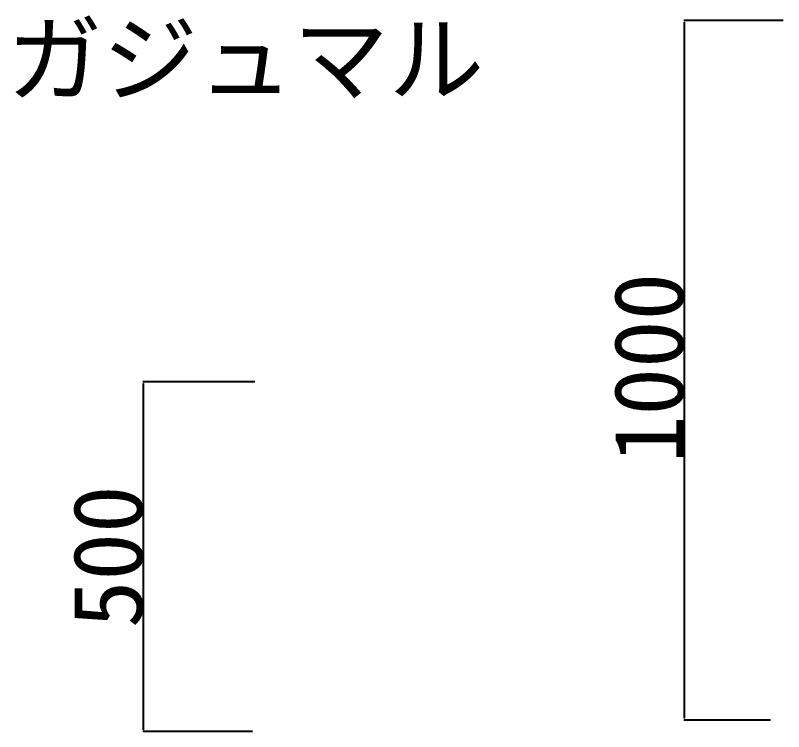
# Model space of a CAD drawing. Header units: millimetres. Extents: x -63086 to 144078, y -129912 to 13382.
# Drawn here: x 47325 to 48422, y -39007 to -37983 of the extents above; entities that cross this region are included whole.
import ezdxf

# ---------------------------------------------------------------- set-up
doc = ezdxf.new("R2010")
doc.units = ezdxf.units.MM
doc.layers.add('観葉植物', color=92, linetype='Continuous', lineweight=9)
doc.styles.get("Standard").update_dxf_attribs({"font": 'MS Mincho.ttf'})
doc.dimstyles.new('ISO-25', dxfattribs={"dimtxt": 2.5, "dimasz": 2.5, "dimexe": 1.25, "dimexo": 0.625, "dimtad": 1, "dimtxsty": 'Standard', "dimcen": 2.5, "dimadec": 0, "dimazin": 0, "dimtfac": 1, "dimtmove": 0, "dimatfit": 3, "dimfxl": 1, "dimarcsym": 0})

# ---------------------------------------------------------------- blocks, each defined once
blk = doc.blocks.new('*D647')
at = {"layer": 'Defpoints', "color": 0, "ltscale": 10, "transparency": 16777216}
for p in [(47508, -38506.7), (47667.3, -38506.7), (47664, -39006.7)]:
    blk.add_point(p, dxfattribs=at)
at = {"layer": '観葉植物', "color": 0, "lineweight": -2, "ltscale": 10, "transparency": 16777216}
for p, q in [((47666.7, -38506.7), (47506.8, -38506.7)), ((47508, -39004.2), (47508, -38509.2)), ((47663.4, -39006.7), (47506.8, -39006.7))]:
    blk.add_line(p, q, dxfattribs=at)
at = {"layer": '観葉植物', "color": 0, "ltscale": 10, "transparency": 16777216}
for points in [[(47507.6, -38509.2), (47508.5, -38509.2), (47508, -38506.7)], [(47507.6, -39004.2), (47508.5, -39004.2), (47508, -39006.7)]]:
    blk.add_solid(points, dxfattribs=at)
at = {"layer": '観葉植物', "color": 0, "ltscale": 10, "transparency": 16777216, "insert": (47457.4, -38756.7), "char_height": 100, "attachment_point": 5, "rotation": 90}
blk.add_mtext('500', dxfattribs=at)
blk = doc.blocks.new('*D648')
at = {"layer": 'Defpoints', "color": 0, "ltscale": 10, "transparency": 16777216}
for p in [(48281, -37990.1), (48422.5, -37990.1), (48404.2, -38990.1)]:
    blk.add_point(p, dxfattribs=at)
at = {"layer": '観葉植物', "color": 0, "lineweight": -2, "ltscale": 10, "transparency": 16777216}
for p, q in [((48421.9, -37990.1), (48279.7, -37990.1)), ((48281, -38987.6), (48281, -37992.6)), ((48403.6, -38990.1), (48279.7, -38990.1))]:
    blk.add_line(p, q, dxfattribs=at)
at = {"layer": '観葉植物', "color": 0, "ltscale": 10, "transparency": 16777216}
for points in [[(48280.5, -37992.6), (48281.4, -37992.6), (48281, -37990.1)], [(48280.5, -38987.6), (48281.4, -38987.6), (48281, -38990.1)]]:
    blk.add_solid(points, dxfattribs=at)
at = {"layer": '観葉植物', "color": 0, "ltscale": 10, "transparency": 16777216, "insert": (48230.3, -38486.8), "char_height": 100, "attachment_point": 5, "rotation": 90}
blk.add_mtext('1000', dxfattribs=at)

msp = doc.modelspace()

# ---------------------------------------------------------------- texts
at = {"layer": '観葉植物', "ltscale": 10, "insert": (47312.5595, -37995.0746), "char_height": 100, "attachment_point": 1}
msp.add_mtext('ガジュマル', dxfattribs=at)

# ---------------------------------------------------------------- dimensions: what is measured, and where the dimension line sits
at = {"layer": '観葉植物', "ltscale": 10}
for base, p1, p2, picture, middle in [((48280.9573, -37990.0773), (48404.2253, -38990.0773), (48422.489, -37990.0773), '*D648', (48280.9573, -38486.8103)), ((47508.047, -38506.6897), (47663.9976, -39006.6897), (47667.3117, -38506.6897), '*D647', (47508.047, -38756.6897))]:
    dim = msp.add_linear_dim(base=base, p1=p1, p2=p2, angle=90, dimstyle='ISO-25', override={"dimtxt": 100}, dxfattribs=at)
    dim.commit()
    dim.dimension.update_dxf_attribs({"geometry": picture, "text_midpoint": middle, "dimtype": 160})

doc.saveas('drawing.dxf')
